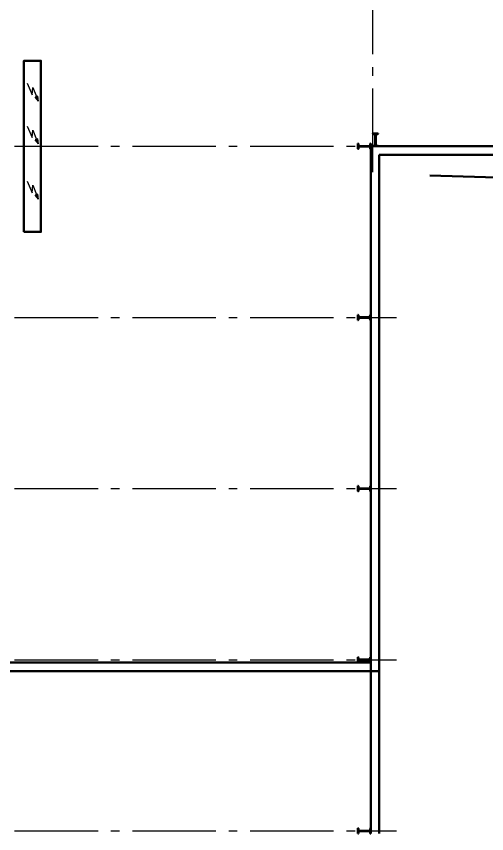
# Model space of a CAD drawing. Header units: millimetres. Extents: x 0 to 118800, y 79635 to 177025.
# Drawn here: x 32192 to 43172, y 114817 to 133917 of the extents above; entities that cross this region are included whole.
import ezdxf

# ---------------------------------------------------------------- set-up
doc = ezdxf.new("R2010")
doc.units = ezdxf.units.MM
doc.header["$LTSCALE"] = 200
doc.linetypes.add('AM_DIN_G_W050', pattern=[13.75, 9.75, -1.5, 1, -1.5])
for name, color, linetype, lineweight in [('AM_0', 7, 'Continuous', 50), ('AM_0N', 7, 'Continuous', 50), ('AM_7', 4, 'AM_DIN_G_W050', 25), ('Positionsnummern-AM_0', 7, 'Continuous', 50)]:
    doc.layers.add(name, color=color, linetype=linetype, lineweight=lineweight)
doc.layers.add('TECHNOLOGIE', color=4, linetype='Continuous')

# ---------------------------------------------------------------- blocks, each defined once
blk = doc.blocks.new('*U293')
at = {"layer": 'AM_0N'}
for p, q in [((40516, 131179), (40641, 131179)), ((40516, 131179), (40516, 131173)), ((40521, 131167), (40564, 131161)), ((40573, 131150), (40573, 130908)), ((40584, 130908), (40584, 131150)), ((40593, 131161), (40635, 131167)), ((40641, 131173), (40641, 131179)), ((40516, 130885), (40516, 130879)), ((40516, 130879), (40641, 130879)), ((40564, 130898), (40521, 130892)), ((40635, 130892), (40593, 130898)), ((40641, 130879), (40641, 130885))]:
    blk.add_line(p, q, dxfattribs=at)
at = {"layer": 'AM_0N', "extrusion": (0, 0, -1)}
for centre, radius, start, end in [((-40522, 131173), 6.5, 277.9696, 360), ((-40562, 131150), 10.8, 97.9696, 180), ((-40595, 131150), 10.8, 0, 82.0304), ((-40634, 131173), 6.5, 180, 262.0304), ((-40522, 130885), 6.5, 0, 82.0304), ((-40562, 130908), 10.8, 180, 262.0304), ((-40595, 130908), 10.8, 277.9696, 0), ((-40634, 130885), 6.5, 97.9696, 180)]:
    blk.add_arc(centre, radius, start, end, dxfattribs=at)
blk = doc.blocks.new('*U299')
at = {"layer": 'AM_0N'}
for p, q in [((40166, 130817), (40166, 130942)), ((40172, 130942), (40166, 130942)), ((40184, 130894), (40178, 130936)), ((40178, 130822), (40184, 130865)), ((40437, 130885), (40195, 130885)), ((40195, 130874), (40437, 130874)), ((40453, 130936), (40447, 130894)), ((40447, 130865), (40453, 130822)), ((40466, 130942), (40460, 130942)), ((40466, 130817), (40466, 130942)), ((40166, 130817), (40172, 130817)), ((40460, 130817), (40466, 130817))]:
    blk.add_line(p, q, dxfattribs=at)
at = {"layer": 'AM_0N', "extrusion": (0, 0, -1)}
for centre, radius, start, end in [((-40172, 130935), 6.5, 90, 172.0304), ((-40195, 130895), 10.8, 270, 352.0304), ((-40195, 130863), 10.8, 7.9696, 90), ((-40437, 130895), 10.8, 187.9696, 270), ((-40437, 130863), 10.8, 90, 172.0304), ((-40460, 130935), 6.5, 7.9696, 90), ((-40172, 130823), 6.5, 187.9696, 270), ((-40460, 130823), 6.5, 270, 352.0304)]:
    blk.add_arc(centre, radius, start, end, dxfattribs=at)
blk = doc.blocks.new('*U300')
at = {"layer": 'AM_0N'}
for p, q in [((40166, 122817), (40166, 122942)), ((40172, 122942), (40166, 122942)), ((40166, 122817), (40172, 122817)), ((40184, 122894), (40178, 122936)), ((40178, 122822), (40184, 122865)), ((40437, 122885), (40195, 122885)), ((40195, 122874), (40437, 122874)), ((40453, 122936), (40447, 122894)), ((40447, 122865), (40453, 122822)), ((40466, 122942), (40460, 122942)), ((40460, 122817), (40466, 122817)), ((40466, 122817), (40466, 122942))]:
    blk.add_line(p, q, dxfattribs=at)
at = {"layer": 'AM_0N', "extrusion": (0, 0, -1)}
for centre, radius, start, end in [((-40172, 122935), 6.5, 90, 172.0304), ((-40172, 122823), 6.5, 187.9696, 270), ((-40195, 122895), 10.8, 270, 352.0304), ((-40195, 122863), 10.8, 7.9696, 90), ((-40437, 122895), 10.8, 187.9696, 270), ((-40437, 122863), 10.8, 90, 172.0304), ((-40460, 122935), 6.5, 7.9696, 90), ((-40460, 122823), 6.5, 270, 352.0304)]:
    blk.add_arc(centre, radius, start, end, dxfattribs=at)
blk = doc.blocks.new('*U301')
at = {"layer": 'AM_0N'}
for p, q in [((40166, 114817), (40166, 114942)), ((40172, 114942), (40166, 114942)), ((40166, 114817), (40172, 114817)), ((40184, 114894), (40178, 114936)), ((40178, 114822), (40184, 114865)), ((40437, 114885), (40195, 114885)), ((40195, 114874), (40437, 114874)), ((40453, 114936), (40447, 114894)), ((40447, 114865), (40453, 114822)), ((40466, 114942), (40460, 114942)), ((40460, 114817), (40466, 114817)), ((40466, 114817), (40466, 114942))]:
    blk.add_line(p, q, dxfattribs=at)
at = {"layer": 'AM_0N', "extrusion": (0, 0, -1)}
for centre, radius, start, end in [((-40172, 114935), 6.5, 90, 172.0304), ((-40172, 114823), 6.5, 187.9696, 270), ((-40195, 114895), 10.8, 270, 352.0304), ((-40195, 114863), 10.8, 7.9696, 90), ((-40437, 114895), 10.8, 187.9696, 270), ((-40437, 114863), 10.8, 90, 172.0304), ((-40460, 114935), 6.5, 7.9696, 90), ((-40460, 114823), 6.5, 270, 352.0304)]:
    blk.add_arc(centre, radius, start, end, dxfattribs=at)
blk = doc.blocks.new('*U302')
at = {"layer": 'AM_0N'}
for p, q in [((40166, 118817), (40166, 118942)), ((40172, 118942), (40166, 118942)), ((40166, 118817), (40172, 118817)), ((40184, 118894), (40178, 118936)), ((40178, 118822), (40184, 118865)), ((40437, 118885), (40195, 118885)), ((40195, 118874), (40437, 118874)), ((40453, 118936), (40447, 118894)), ((40447, 118865), (40453, 118822)), ((40466, 118942), (40460, 118942)), ((40460, 118817), (40466, 118817)), ((40466, 118817), (40466, 118942))]:
    blk.add_line(p, q, dxfattribs=at)
at = {"layer": 'AM_0N', "extrusion": (0, 0, -1)}
for centre, radius, start, end in [((-40172, 118935), 6.5, 90, 172.0304), ((-40172, 118823), 6.5, 187.9696, 270), ((-40195, 118895), 10.8, 270, 352.0304), ((-40195, 118863), 10.8, 7.9696, 90), ((-40437, 118895), 10.8, 187.9696, 270), ((-40437, 118863), 10.8, 90, 172.0304), ((-40460, 118935), 6.5, 7.9696, 90), ((-40460, 118823), 6.5, 270, 352.0304)]:
    blk.add_arc(centre, radius, start, end, dxfattribs=at)
blk = doc.blocks.new('*U303')
at = {"layer": 'AM_0N'}
for p, q in [((40166, 126817), (40166, 126942)), ((40172, 126942), (40166, 126942)), ((40184, 126894), (40178, 126936)), ((40178, 126822), (40184, 126865)), ((40437, 126885), (40195, 126885)), ((40195, 126874), (40437, 126874)), ((40453, 126936), (40447, 126894)), ((40447, 126865), (40453, 126822)), ((40466, 126942), (40460, 126942)), ((40466, 126817), (40466, 126942)), ((40166, 126817), (40172, 126817)), ((40460, 126817), (40466, 126817))]:
    blk.add_line(p, q, dxfattribs=at)
at = {"layer": 'AM_0N', "extrusion": (0, 0, -1)}
for centre, radius, start, end in [((-40172, 126935), 6.5, 90, 172.0304), ((-40195, 126895), 10.8, 270, 352.0304), ((-40195, 126863), 10.8, 7.9696, 90), ((-40437, 126895), 10.8, 187.9696, 270), ((-40437, 126863), 10.8, 90, 172.0304), ((-40460, 126935), 6.5, 7.9696, 90), ((-40172, 126823), 6.5, 187.9696, 270), ((-40460, 126823), 6.5, 270, 352.0304)]:
    blk.add_arc(centre, radius, start, end, dxfattribs=at)
blk = doc.blocks.new('strompfeil')
at = {"layer": 'TECHNOLOGIE'}
for p, q in [((-437, 0), (137, -109)), ((137, -109), (-137, 109)), ((-137, 109), (324, 17)), ((337, 82), (311, -48)), ((546, -27), (337, 82)), ((546, -27), (311, -48))]:
    blk.add_line(p, q, dxfattribs=at)
for points in [[(529, -24), (340, 75), (317, -42)], [(511, -20), (344, 67), (323, -37)], [(494, -17), (348, 60), (330, -31)], [(477, -13), (351, 52), (336, -26)], [(459, -10), (355, 45), (342, -20)], [(442, -6), (359, 37), (348, -15)], [(424, -3), (362, 29), (354, -9)], [(407, 1), (366, 22), (361, -3)], [(389, 4), (369, 14), (367, 2)]]:
    blk.add_lwpolyline(points, close=True, dxfattribs=at)

msp = doc.modelspace()

# ---------------------------------------------------------------- linework, layer by layer
at = {"layer": 'AM_0'}
for p, q in [((45078, 130679), (40666, 130679)), ((45078, 130679), (40666, 130679)), ((45078, 130679), (40666, 130679)), ((46259, 130069), (41848, 130197))]:
    msp.add_line(p, q, dxfattribs=at)
for points in [[(40466, 114817), (40466, 130879), (40666, 130879)], [(40666, 130879), (45278, 130879), (45278, 130679)], [(40666, 130679), (40666, 114817)], [(16050, 118817), (16050, 118617), (40666, 118617), (40666, 118817)], [(40466, 118817), (16250, 118817)]]:
    msp.add_lwpolyline(points, dxfattribs=at)
at = {"layer": 'AM_7'}
for p, q in [((40516, 130279), (40516, 147479)), ((15650, 130879), (41066, 130879)), ((15650, 126879), (41066, 126879)), ((15650, 122879), (41066, 122879)), ((15650, 118879), (41066, 118879)), ((15650, 114879), (41066, 114879))]:
    msp.add_line(p, q, dxfattribs=at)
at = {"layer": 'Positionsnummern-AM_0'}
msp.add_lwpolyline([(32367, 128879), (32767, 128879), (32767, 132879), (32367, 132879)], close=True, dxfattribs=at)

# ---------------------------------------------------------------- block references
at = {"layer": 'AM_0N'}
for name in ['*U293', '*U299', '*U303', '*U300', '*U302', '*U301']:
    msp.add_blockref(name, (0, 0), dxfattribs=at)
at = {"layer": 'Positionsnummern-AM_0', "xscale": 0.5, "yscale": 0.5, "zscale": 0.5, "rotation": 303.6145338025224}
for p in [(32566, 132170), (32566, 131170), (32566, 129881)]:
    msp.add_blockref('strompfeil', p, dxfattribs=at)

doc.saveas('drawing.dxf')
